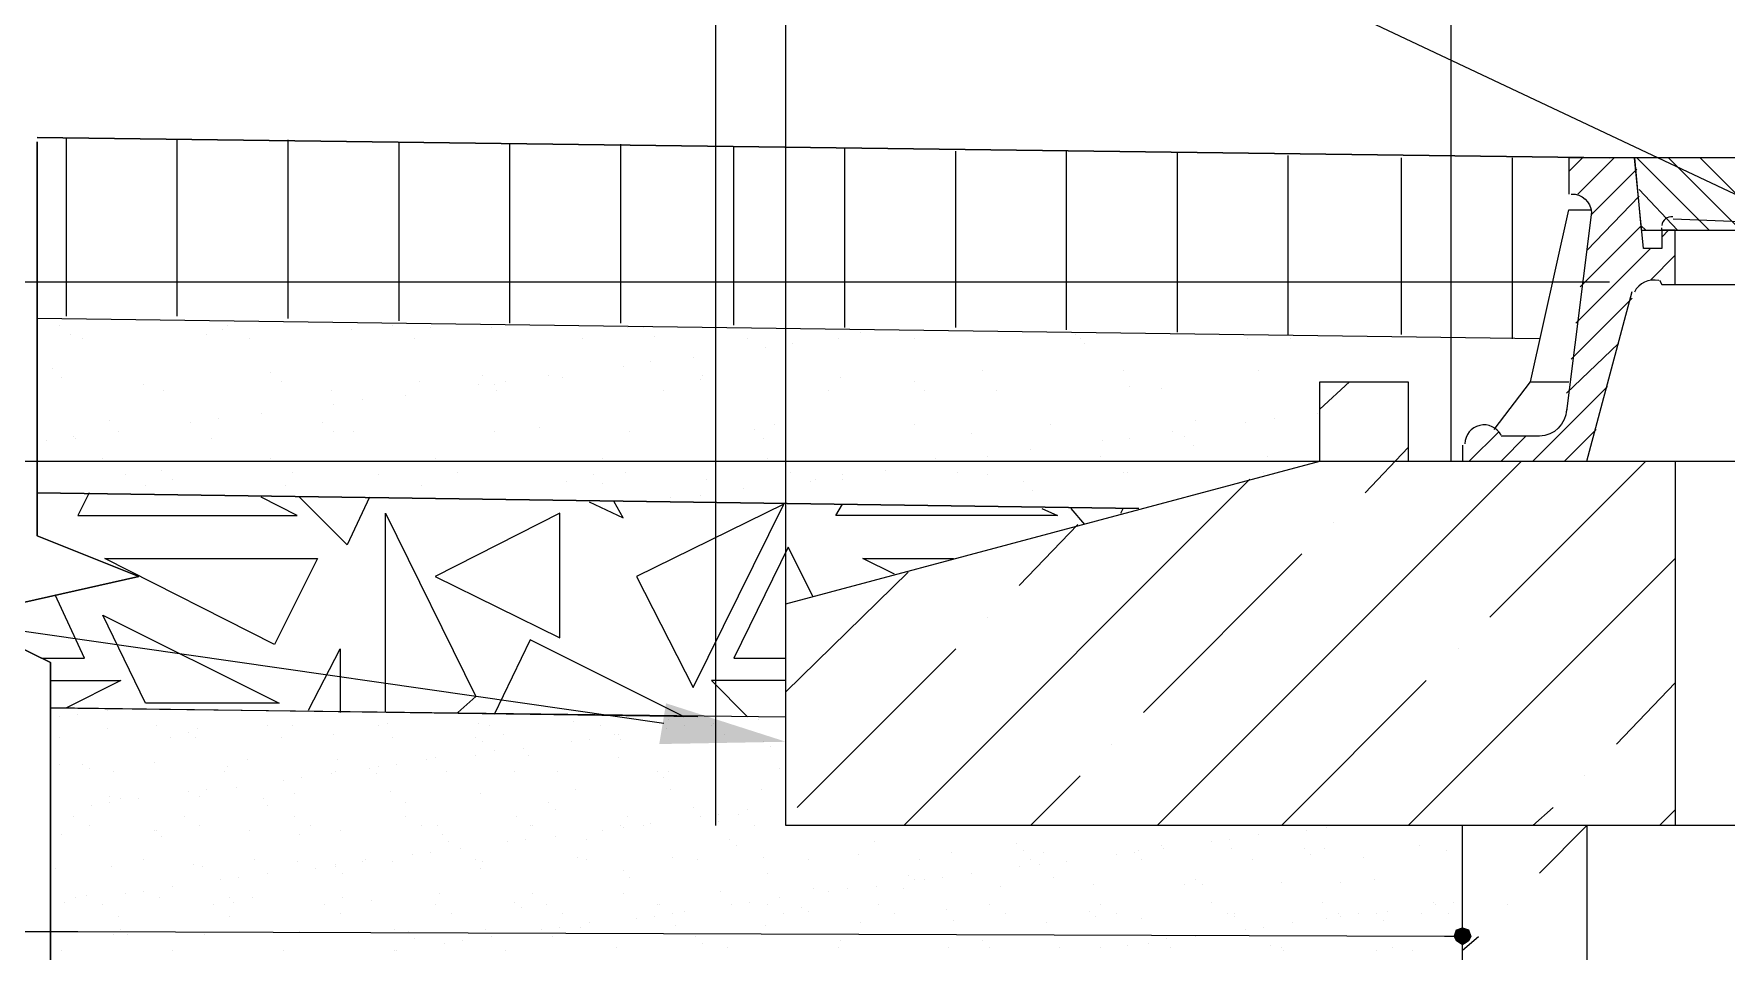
# Model space of a CAD drawing. Extents: x 8646 to 18206, y -17605 to -192.
# Drawn here: x 11605.42 to 11637.11, y -8197.9 to -8180.73 of the extents above; entities that cross this region are included whole.
import ezdxf

# ---------------------------------------------------------------- set-up
doc = ezdxf.new("R2010")
doc.units = 0
for name, color, linetype in [('PDF__0', 7, 'CONTINUOUS'), ('PDF__КОНСТРУКЦИЯ_КОЛОДЦА', 7, 'CONTINUOUS'), ('PDF__УСИЛЕНИЕ', 7, 'CONTINUOUS')]:
    doc.layers.add(name, color=color, linetype=linetype)

msp = doc.modelspace()

# ---------------------------------------------------------------- linework, layer by layer
at = {"layer": 'PDF__0', "linetype": 'CONTINUOUS'}
for points in [[(11606.452, -8189.321), (11606.241, -8189.744), (11610.351, -8189.744), (11609.673, -8189.405)], [(11611.707, -8189.405), (11611.284, -8190.295), (11610.394, -8189.405)], [(11612.004, -8193.431), (11612.004, -8189.702), (11613.699, -8193.135), (11613.36, -8193.431)], [(11615.818, -8189.49), (11616.454, -8189.787), (11616.284, -8189.49)], [(11624.294, -8189.617), (11624.591, -8189.744), (11620.437, -8189.744), (11620.565, -8189.533)], [(11625.099, -8189.914), (11624.845, -8189.617)], [(11625.777, -8189.702), (11625.82, -8189.617)], [(11620.014, -8191.27), (11619.547, -8190.338), (11618.53, -8192.414), (11619.505, -8192.414)], [(11621.539, -8190.846), (11620.946, -8190.55), (11622.641, -8190.55)], [(11605.563, -8192.414), (11606.368, -8192.414), (11605.817, -8191.228)], [(11610.563, -8193.389), (11611.157, -8192.245), (11611.157, -8193.431)], [(11617.598, -8193.516), (11614.716, -8192.075), (11614.038, -8193.474)], [(11605.732, -8192.838), (11607.046, -8192.838), (11606.029, -8193.347)], [(11619.505, -8192.838), (11618.107, -8192.838), (11618.785, -8193.516)], [(11605.732, -8200.551), (11632.176, -8200.551), (11632.176, -8195.55)], [(11633.617, -8196.44), (11634.507, -8195.55)], [(11633.024, -8197.034), (11633.024, -8197.034)], [(11632.176, -8197.881), (11632.473, -8197.627)]]:
    msp.add_lwpolyline(points, dxfattribs=at)
for points in [[(11612.936, -8190.889), (11615.267, -8192.033), (11615.267, -8189.702)], [(11616.708, -8190.889), (11617.768, -8192.965), (11619.463, -8189.533)], [(11606.749, -8190.55), (11610.733, -8190.55), (11609.928, -8192.16)], [(11607.512, -8193.262), (11606.707, -8191.609), (11610.012, -8193.262)]]:
    msp.add_lwpolyline(points, close=True, dxfattribs=at)
at = {"layer": 'PDF__КОНСТРУКЦИЯ_КОЛОДЦА', "linetype": 'CONTINUOUS'}
for points in [[(11605.478, -8182.752), (11605.478, -8190.126), (11607.385, -8190.889), (11603.995, -8191.651), (11605.732, -8192.499), (11605.732, -8202.839), (11605.732, -8192.499), (11603.995, -8191.651), (11607.385, -8190.889), (11605.478, -8190.126)], [(11605.478, -8182.667), (11634.931, -8183.049)], [(11605.478, -8189.321), (11626.116, -8189.617)]]:
    msp.add_lwpolyline(points, close=True, dxfattribs=at)
for points in [[(11633.617, -8186.439), (11605.478, -8186.057)], [(11617.852, -8193.516), (11605.732, -8193.347), (11619.505, -8193.516)]]:
    msp.add_lwpolyline(points, dxfattribs=at)
at = {"layer": 'PDF__УСИЛЕНИЕ', "linetype": 'CONTINUOUS'}
for points in [[(11618.191, -8195.55), (11618.191, -8162.198)], [(11619.505, -8195.55), (11619.505, -8168.852)], [(11638.703, -8184.405), (11617.683, -8174.488), (11615.988, -8174.488)], [(11631.964, -8188.727), (11631.964, -8174.488)], [(11606.029, -8186.015), (11606.029, -8182.667)], [(11608.105, -8186.015), (11608.105, -8182.71)], [(11610.182, -8186.057), (11610.182, -8182.71)], [(11612.258, -8186.1), (11612.258, -8182.752)], [(11614.335, -8186.142), (11614.335, -8182.794)], [(11616.411, -8186.142), (11616.411, -8182.794)], [(11618.53, -8186.185), (11618.53, -8182.837)], [(11620.607, -8186.227), (11620.607, -8182.879)], [(11622.684, -8186.227), (11622.684, -8182.921)], [(11624.76, -8186.269), (11624.76, -8182.921)], [(11626.837, -8186.312), (11626.837, -8182.964)], [(11628.913, -8186.354), (11628.913, -8183.006)], [(11631.032, -8186.354), (11631.032, -8183.049)], [(11633.109, -8186.439), (11633.109, -8183.049)], [(11635.863, -8185.337), (11635.906, -8185.422), (11636.16, -8185.422), (11636.16, -8184.405), (11635.906, -8184.405), (11635.906, -8184.744), (11635.567, -8184.744), (11635.397, -8183.049), (11634.168, -8183.049), (11634.168, -8183.727)], [(11634.168, -8183.303), (11634.422, -8183.049)], [(11634.338, -8183.727), (11635.016, -8183.049)], [(11656.459, -8184.362), (11656.459, -8184.405), (11656.841, -8184.405), (11656.968, -8183.049), (11646.161, -8183.049), (11635.397, -8183.049), (11635.524, -8184.405), (11635.906, -8184.405), (11635.906, -8184.362)], [(11636.796, -8184.405), (11635.439, -8183.049)], [(11637.389, -8184.405), (11636.033, -8183.049)], [(11637.982, -8184.405), (11636.626, -8183.049)], [(11634.592, -8184.108), (11635.439, -8183.26)], [(11634.507, -8184.786), (11635.482, -8183.769)], [(11636.202, -8184.405), (11635.482, -8183.642)], [(11632.77, -8188.134), (11633.448, -8187.244), (11634.168, -8184.023), (11634.592, -8184.023)], [(11635.609, -8184.405), (11635.524, -8184.32), (11634.38, -8185.464)], [(11635.906, -8184.405), (11640.991, -8184.405)], [(11635.906, -8184.532), (11636.033, -8184.405)], [(11636.118, -8184.193), (11645.695, -8184.574)], [(11634.295, -8186.142), (11635.694, -8184.744)], [(11635.694, -8185.337), (11636.16, -8184.871)], [(11634.931, -8185.379), (11599.418, -8185.379), (11599.418, -8188.727), (11634.931, -8188.727)], [(11632.176, -8188.431), (11632.176, -8188.727), (11634.507, -8188.727), (11635.355, -8185.549)], [(11636.16, -8185.422), (11656.163, -8185.422)], [(11634.211, -8186.82), (11635.355, -8185.676)], [(11605.902, -8186.185), (11605.902, -8186.185)], [(11608.783, -8186.1), (11608.783, -8186.1)], [(11608.953, -8186.269), (11608.953, -8186.269)], [(11609.038, -8186.185), (11609.038, -8186.185)], [(11611.368, -8186.269), (11611.368, -8186.269)], [(11612.131, -8186.185), (11612.131, -8186.185)], [(11612.852, -8186.227), (11612.852, -8186.227)], [(11613.996, -8186.227), (11613.996, -8186.227)], [(11616.539, -8186.227), (11616.539, -8186.227)], [(11616.835, -8186.227), (11616.835, -8186.227)], [(11606.113, -8186.354), (11606.113, -8186.354)], [(11606.325, -8186.439), (11606.325, -8186.439)], [(11608.656, -8186.354), (11608.656, -8186.354)], [(11609.461, -8186.439), (11609.461, -8186.439)], [(11612.555, -8186.439), (11612.555, -8186.439)], [(11615.691, -8186.439), (11615.691, -8186.439)], [(11617.047, -8186.396), (11617.047, -8186.396)], [(11618.785, -8186.439), (11618.785, -8186.439)], [(11619.124, -8186.608), (11619.124, -8186.608)], [(11619.632, -8186.524), (11619.632, -8186.524)], [(11620.48, -8186.439), (11620.48, -8186.439)], [(11620.904, -8186.312), (11620.904, -8186.312)], [(11621.921, -8186.439), (11621.921, -8186.439)], [(11624.93, -8186.354), (11624.93, -8186.354)], [(11625.014, -8186.439), (11625.014, -8186.439)], [(11625.099, -8186.524), (11625.099, -8186.524)], [(11628.15, -8186.439), (11628.15, -8186.439)], [(11628.956, -8186.439), (11628.956, -8186.439)], [(11634.126, -8187.456), (11635.1, -8186.524)], [(11616.962, -8186.863), (11616.962, -8186.863)], [(11617.768, -8186.778), (11617.768, -8186.778)], [(11605.774, -8186.99), (11605.774, -8186.99)], [(11605.944, -8187.159), (11605.944, -8187.159)], [(11609.843, -8187.075), (11609.843, -8187.075)], [(11610.055, -8187.244), (11610.055, -8187.244)], [(11612.64, -8187.244), (11612.64, -8187.244)], [(11613.826, -8187.117), (11613.826, -8187.117)], [(11614.25, -8187.244), (11614.25, -8187.244)], [(11615.055, -8187.117), (11615.055, -8187.117)], [(11615.31, -8187.159), (11615.31, -8187.159)], [(11616.454, -8186.947), (11616.454, -8186.947)], [(11617.895, -8187.202), (11617.895, -8187.202)], [(11617.937, -8187.117), (11617.937, -8187.117)], [(11620.522, -8187.159), (11620.522, -8187.159)], [(11621.921, -8187.244), (11621.921, -8187.244)], [(11623.192, -8187.032), (11623.192, -8187.032)], [(11625.82, -8187.032), (11625.82, -8187.032)], [(11628.362, -8187.032), (11628.362, -8187.032)], [(11629.506, -8187.753), (11630.057, -8187.244)], [(11633.448, -8187.244), (11634.168, -8187.244)], [(11607.47, -8187.286), (11607.47, -8187.286)], [(11607.851, -8187.414), (11607.851, -8187.414)], [(11610.987, -8187.414), (11610.987, -8187.414)], [(11612.385, -8187.498), (11612.385, -8187.498)], [(11613.742, -8187.286), (11613.742, -8187.286)], [(11614.038, -8187.286), (11614.038, -8187.286)], [(11614.081, -8187.414), (11614.081, -8187.414)], [(11617.217, -8187.414), (11617.217, -8187.414)], [(11620.31, -8187.414), (11620.31, -8187.414)], [(11622.09, -8187.414), (11622.09, -8187.414)], [(11623.446, -8187.414), (11623.446, -8187.414)], [(11625.947, -8187.329), (11625.947, -8187.329)], [(11626.54, -8187.371), (11626.54, -8187.371)], [(11633.49, -8188.727), (11634.889, -8187.329)], [(11609.673, -8187.837), (11609.673, -8187.837)], [(11611.029, -8187.668), (11611.029, -8187.668)], [(11611.58, -8187.583), (11611.58, -8187.583)], [(11629.464, -8187.837), (11629.464, -8187.837)], [(11606.834, -8187.965), (11606.834, -8187.965)], [(11607.003, -8188.176), (11607.003, -8188.176)], [(11608.36, -8188.007), (11608.36, -8188.007)], [(11608.868, -8187.922), (11608.868, -8187.922)], [(11610.817, -8188.007), (11610.817, -8188.007)], [(11611.029, -8188.176), (11611.029, -8188.176)], [(11611.411, -8188.176), (11611.411, -8188.176)], [(11614.038, -8188.176), (11614.038, -8188.176)], [(11614.886, -8188.092), (11614.886, -8188.092)], [(11616.581, -8188.176), (11616.581, -8188.176)], [(11618.912, -8188.134), (11618.912, -8188.134)], [(11619.293, -8188.049), (11619.293, -8188.049)], [(11621.921, -8188.049), (11621.921, -8188.049)], [(11624.463, -8188.049), (11624.463, -8188.049)], [(11626.752, -8188.176), (11626.752, -8188.176)], [(11627.176, -8187.965), (11627.176, -8187.965)], [(11628.108, -8188.007), (11628.108, -8188.007)], [(11628.659, -8187.922), (11628.659, -8187.922)], [(11632.303, -8188.727), (11632.854, -8188.176)], [(11634.083, -8188.727), (11634.677, -8188.134)], [(11605.647, -8188.346), (11605.647, -8188.346)], [(11606.156, -8188.261), (11606.156, -8188.261)], [(11606.198, -8188.304), (11606.198, -8188.304)], [(11608.741, -8188.304), (11608.741, -8188.304)], [(11619.081, -8188.304), (11619.081, -8188.304)], [(11622.98, -8188.219), (11622.98, -8188.219)], [(11624.082, -8188.515), (11624.082, -8188.515)], [(11625.438, -8188.346), (11625.438, -8188.346)], [(11625.947, -8188.304), (11625.947, -8188.304)], [(11626.964, -8188.261), (11626.964, -8188.261)], [(11627.133, -8188.431), (11627.133, -8188.431)], [(11630.354, -8189.321), (11631.159, -8188.473)], [(11632.897, -8188.727), (11633.363, -8188.261)], [(11606.707, -8188.685), (11606.707, -8188.685)], [(11609.843, -8188.685), (11609.843, -8188.685)], [(11612.936, -8188.685), (11612.936, -8188.685)], [(11616.072, -8188.685), (11616.072, -8188.685)], [(11619.166, -8188.685), (11619.166, -8188.685)], [(11622.302, -8188.685), (11622.302, -8188.685)], [(11622.726, -8188.727), (11622.726, -8188.727)], [(11623.277, -8188.643), (11623.277, -8188.643)], [(11625.396, -8188.643), (11625.396, -8188.643)], [(11626.455, -8195.55), (11633.278, -8188.727)], [(11628.532, -8188.643), (11628.532, -8188.643)], [(11632.685, -8191.651), (11635.609, -8188.727)], [(11636.16, -8188.727), (11636.16, -8195.55)], [(11607.131, -8188.982), (11607.131, -8188.982)], [(11607.809, -8188.897), (11607.809, -8188.897)], [(11608.02, -8189.066), (11608.02, -8189.066)], [(11610.267, -8188.939), (11610.267, -8188.939)], [(11611.877, -8188.982), (11611.877, -8188.982)], [(11613.36, -8188.939), (11613.36, -8188.939)], [(11615.394, -8189.109), (11615.394, -8189.109)], [(11615.903, -8188.982), (11615.903, -8188.982)], [(11616.072, -8189.151), (11616.072, -8189.151)], [(11616.496, -8188.939), (11616.496, -8188.939)], [(11618.022, -8189.066), (11618.022, -8189.066)], [(11619.59, -8188.939), (11619.59, -8188.939)], [(11619.971, -8189.109), (11619.971, -8189.109)], [(11620.056, -8189.066), (11620.056, -8189.066)], [(11620.565, -8188.982), (11620.565, -8188.982)], [(11620.565, -8189.066), (11620.565, -8189.066)], [(11621.37, -8188.897), (11621.37, -8188.897)], [(11621.709, -8195.55), (11628.193, -8189.066)], [(11622.726, -8188.939), (11622.726, -8188.939)], [(11623.277, -8188.982), (11623.277, -8188.982)], [(11623.955, -8189.109), (11623.955, -8189.109)], [(11625.82, -8188.939), (11625.82, -8188.939)], [(11625.904, -8188.939), (11625.904, -8188.939)], [(11628.447, -8188.939), (11628.447, -8188.939)], [(11607.512, -8189.193), (11607.512, -8189.193)], [(11610.139, -8189.193), (11610.139, -8189.193)], [(11612.682, -8189.193), (11612.682, -8189.193)], [(11617.344, -8189.405), (11617.344, -8189.405)], [(11617.895, -8189.363), (11617.895, -8189.363)], [(11618.7, -8189.236), (11618.7, -8189.236)], [(11624.124, -8189.278), (11624.124, -8189.278)], [(11623.87, -8191.058), (11624.972, -8189.914)], [(11629.761, -8189.872), (11629.761, -8189.872)], [(11617.217, -8193.643), (11593.951, -8190.295), (11592.298, -8190.295)], [(11626.201, -8193.431), (11629.167, -8190.465)], [(11631.159, -8195.55), (11636.16, -8190.55)], [(11619.505, -8193.05), (11621.794, -8190.804)], [(11623.277, -8191.651), (11623.277, -8191.651)], [(11619.717, -8195.211), (11622.684, -8192.245)], [(11632.092, -8192.245), (11632.092, -8192.245)], [(11628.786, -8195.55), (11631.498, -8192.838)], [(11635.058, -8194.025), (11636.16, -8192.88)], [(11605.902, -8193.516), (11605.902, -8193.516)], [(11605.902, -8193.516), (11605.902, -8193.516)], [(11606.241, -8193.474), (11606.241, -8193.474)], [(11606.241, -8193.474), (11606.241, -8193.474)], [(11606.792, -8193.389), (11606.792, -8193.389)], [(11606.792, -8193.389), (11606.792, -8193.389)], [(11617.301, -8193.558), (11617.301, -8193.558)], [(11617.301, -8193.558), (11617.301, -8193.558)], [(11618.997, -8193.558), (11618.997, -8193.558)], [(11605.902, -8193.898), (11605.902, -8193.898)], [(11605.902, -8193.898), (11605.902, -8193.898)], [(11606.792, -8193.728), (11606.792, -8193.728)], [(11606.792, -8193.728), (11606.792, -8193.728)], [(11607.724, -8193.686), (11607.724, -8193.686)], [(11607.724, -8193.686), (11607.724, -8193.686)], [(11607.978, -8193.898), (11607.978, -8193.898)], [(11607.978, -8193.898), (11607.978, -8193.898)], [(11608.317, -8193.813), (11608.317, -8193.813)], [(11608.317, -8193.813), (11608.317, -8193.813)], [(11608.444, -8193.898), (11608.444, -8193.898)], [(11608.444, -8193.898), (11608.444, -8193.898)], [(11608.487, -8193.728), (11608.487, -8193.728)], [(11608.487, -8193.728), (11608.487, -8193.728)], [(11609.8, -8193.686), (11609.8, -8193.686)], [(11609.8, -8193.686), (11609.8, -8193.686)], [(11610.055, -8193.898), (11610.055, -8193.898)], [(11610.055, -8193.898), (11610.055, -8193.898)], [(11610.267, -8193.686), (11610.267, -8193.686)], [(11610.267, -8193.686), (11610.267, -8193.686)], [(11611.029, -8193.855), (11611.029, -8193.855)], [(11611.029, -8193.855), (11611.029, -8193.855)], [(11611.877, -8193.686), (11611.877, -8193.686)], [(11611.877, -8193.686), (11611.877, -8193.686)], [(11612.046, -8193.643), (11612.046, -8193.643)], [(11612.046, -8193.643), (11612.046, -8193.643)], [(11612.131, -8193.898), (11612.131, -8193.898)], [(11612.131, -8193.898), (11612.131, -8193.898)], [(11613.699, -8193.898), (11613.699, -8193.898)], [(11613.699, -8193.898), (11613.699, -8193.898)], [(11613.742, -8193.643), (11613.742, -8193.643)], [(11613.742, -8193.643), (11613.742, -8193.643)], [(11613.953, -8193.686), (11613.953, -8193.686)], [(11613.953, -8193.686), (11613.953, -8193.686)], [(11614.208, -8193.855), (11614.208, -8193.855)], [(11614.208, -8193.855), (11614.208, -8193.855)], [(11615.522, -8193.601), (11615.522, -8193.601)], [(11615.522, -8193.601), (11615.522, -8193.601)], [(11616.03, -8193.686), (11616.03, -8193.686)], [(11616.03, -8193.686), (11616.03, -8193.686)], [(11616.284, -8193.855), (11616.284, -8193.855)], [(11616.284, -8193.855), (11616.284, -8193.855)], [(11616.369, -8193.855), (11616.369, -8193.855)], [(11616.369, -8193.855), (11616.369, -8193.855)], [(11617.259, -8193.728), (11617.259, -8193.728)], [(11617.259, -8193.728), (11617.259, -8193.728)], [(11617.598, -8193.686), (11617.598, -8193.686)], [(11617.598, -8193.686), (11617.598, -8193.686)], [(11618.107, -8193.686), (11618.107, -8193.686)], [(11618.149, -8193.643), (11618.149, -8193.643)], [(11618.361, -8193.855), (11618.361, -8193.855)], [(11613.826, -8193.982), (11613.826, -8193.982)], [(11613.826, -8193.982), (11613.826, -8193.982)], [(11614.038, -8194.152), (11614.038, -8194.152)], [(11614.038, -8194.152), (11614.038, -8194.152)], [(11614.589, -8194.109), (11614.589, -8194.109)], [(11614.589, -8194.109), (11614.589, -8194.109)], [(11615.479, -8193.982), (11615.479, -8193.982)], [(11615.479, -8193.982), (11615.479, -8193.982)], [(11615.818, -8193.94), (11615.818, -8193.94)], [(11615.818, -8193.94), (11615.818, -8193.94)], [(11616.411, -8193.94), (11616.411, -8193.94)], [(11616.411, -8193.94), (11616.411, -8193.94)], [(11618.191, -8194.194), (11618.191, -8194.194)], [(11619.081, -8193.982), (11619.081, -8193.982)], [(11619.208, -8194.067), (11619.208, -8194.067)], [(11625.608, -8194.025), (11625.608, -8194.025)], [(11605.902, -8194.406), (11605.902, -8194.406)], [(11605.902, -8194.406), (11605.902, -8194.406)], [(11606.325, -8194.406), (11606.325, -8194.406)], [(11606.325, -8194.406), (11606.325, -8194.406)], [(11606.452, -8194.491), (11606.452, -8194.491)], [(11606.452, -8194.491), (11606.452, -8194.491)], [(11606.919, -8194.533), (11606.919, -8194.533)], [(11606.919, -8194.533), (11606.919, -8194.533)], [(11607.681, -8194.364), (11607.681, -8194.364)], [(11607.681, -8194.364), (11607.681, -8194.364)], [(11608.995, -8194.533), (11608.995, -8194.533)], [(11608.995, -8194.533), (11608.995, -8194.533)], [(11609.038, -8194.448), (11609.038, -8194.448)], [(11609.038, -8194.448), (11609.038, -8194.448)], [(11609.419, -8194.321), (11609.419, -8194.321)], [(11609.419, -8194.321), (11609.419, -8194.321)], [(11611.072, -8194.533), (11611.072, -8194.533)], [(11611.072, -8194.533), (11611.072, -8194.533)], [(11611.114, -8194.321), (11611.114, -8194.321)], [(11611.114, -8194.321), (11611.114, -8194.321)], [(11611.707, -8194.491), (11611.707, -8194.491)], [(11611.707, -8194.491), (11611.707, -8194.491)], [(11611.877, -8194.448), (11611.877, -8194.448)], [(11611.877, -8194.448), (11611.877, -8194.448)], [(11612.216, -8194.406), (11612.216, -8194.406)], [(11612.216, -8194.406), (11612.216, -8194.406)], [(11612.767, -8194.321), (11612.767, -8194.321)], [(11612.767, -8194.321), (11612.767, -8194.321)], [(11612.936, -8194.279), (11612.936, -8194.279)], [(11612.936, -8194.279), (11612.936, -8194.279)], [(11613.148, -8194.533), (11613.148, -8194.533)], [(11613.148, -8194.533), (11613.148, -8194.533)], [(11613.699, -8194.237), (11613.699, -8194.237)], [(11613.699, -8194.237), (11613.699, -8194.237)], [(11614.42, -8194.533), (11614.42, -8194.533)], [(11614.42, -8194.533), (11614.42, -8194.533)], [(11614.674, -8194.237), (11614.674, -8194.237)], [(11614.674, -8194.237), (11614.674, -8194.237)], [(11615.225, -8194.533), (11615.225, -8194.533)], [(11615.225, -8194.533), (11615.225, -8194.533)], [(11616.369, -8194.279), (11616.369, -8194.279)], [(11616.369, -8194.279), (11616.369, -8194.279)], [(11617.09, -8194.533), (11617.09, -8194.533)], [(11617.09, -8194.533), (11617.09, -8194.533)], [(11617.301, -8194.533), (11617.301, -8194.533)], [(11617.301, -8194.533), (11617.301, -8194.533)], [(11619.378, -8194.491), (11619.378, -8194.491)], [(11609.207, -8194.83), (11609.207, -8194.83)], [(11609.207, -8194.83), (11609.207, -8194.83)], [(11610.097, -8194.703), (11610.097, -8194.703)], [(11610.097, -8194.703), (11610.097, -8194.703)], [(11610.436, -8194.66), (11610.436, -8194.66)], [(11610.436, -8194.66), (11610.436, -8194.66)], [(11610.987, -8194.576), (11610.987, -8194.576)], [(11610.987, -8194.576), (11610.987, -8194.576)], [(11611.835, -8194.576), (11611.835, -8194.576)], [(11611.835, -8194.576), (11611.835, -8194.576)], [(11617.217, -8194.66), (11617.217, -8194.66)], [(11617.217, -8194.66), (11617.217, -8194.66)], [(11624.082, -8195.55), (11625.014, -8194.618)], [(11634.465, -8194.618), (11634.465, -8194.618)], [(11606.495, -8195.169), (11606.495, -8195.169)], [(11606.495, -8195.169), (11606.495, -8195.169)], [(11606.834, -8194.999), (11606.834, -8194.999)], [(11606.834, -8194.999), (11606.834, -8194.999)], [(11606.834, -8195.126), (11606.834, -8195.126)], [(11606.834, -8195.126), (11606.834, -8195.126)], [(11607.046, -8195.042), (11607.046, -8195.042)], [(11607.046, -8195.042), (11607.046, -8195.042)], [(11607.385, -8195.042), (11607.385, -8195.042)], [(11607.385, -8195.042), (11607.385, -8195.042)], [(11608.317, -8194.915), (11608.317, -8194.915)], [(11608.317, -8194.915), (11608.317, -8194.915)], [(11608.529, -8194.999), (11608.529, -8194.999)], [(11608.529, -8194.999), (11608.529, -8194.999)], [(11608.656, -8194.872), (11608.656, -8194.872)], [(11608.656, -8194.872), (11608.656, -8194.872)], [(11609.716, -8195.042), (11609.716, -8195.042)], [(11609.716, -8195.042), (11609.716, -8195.042)], [(11609.8, -8195.169), (11609.8, -8195.169)], [(11609.8, -8195.169), (11609.8, -8195.169)], [(11610.309, -8194.957), (11610.309, -8194.957)], [(11610.309, -8194.957), (11610.309, -8194.957)], [(11612.089, -8194.915), (11612.089, -8194.915)], [(11612.089, -8194.915), (11612.089, -8194.915)], [(11612.385, -8195.126), (11612.385, -8195.126)], [(11612.385, -8195.126), (11612.385, -8195.126)], [(11613.784, -8194.957), (11613.784, -8194.957)], [(11613.784, -8194.957), (11613.784, -8194.957)], [(11615.055, -8195.126), (11615.055, -8195.126)], [(11615.055, -8195.126), (11615.055, -8195.126)], [(11615.564, -8194.872), (11615.564, -8194.872)], [(11615.564, -8194.872), (11615.564, -8194.872)], [(11617.344, -8194.872), (11617.344, -8194.872)], [(11617.344, -8194.872), (11617.344, -8194.872)], [(11619.039, -8194.872), (11619.039, -8194.872)], [(11606.156, -8195.381), (11606.156, -8195.381)], [(11606.156, -8195.381), (11606.156, -8195.381)], [(11608.232, -8195.381), (11608.232, -8195.381)], [(11608.232, -8195.381), (11608.232, -8195.381)], [(11610.309, -8195.381), (11610.309, -8195.381)], [(11610.309, -8195.381), (11610.309, -8195.381)], [(11612.385, -8195.381), (11612.385, -8195.381)], [(11612.385, -8195.381), (11612.385, -8195.381)], [(11614.462, -8195.381), (11614.462, -8195.381)], [(11614.462, -8195.381), (11614.462, -8195.381)], [(11615.182, -8195.254), (11615.182, -8195.254)], [(11615.182, -8195.254), (11615.182, -8195.254)], [(11616.539, -8195.381), (11616.539, -8195.381)], [(11616.539, -8195.381), (11616.539, -8195.381)], [(11617.768, -8195.211), (11617.768, -8195.211)], [(11617.768, -8195.211), (11617.768, -8195.211)], [(11617.895, -8195.381), (11617.895, -8195.381)], [(11618.234, -8195.338), (11618.234, -8195.338)], [(11618.234, -8195.466), (11618.234, -8195.466)], [(11618.615, -8195.338), (11618.615, -8195.338)], [(11618.785, -8195.254), (11618.785, -8195.254)], [(11633.49, -8195.55), (11633.871, -8195.211)], [(11635.863, -8195.55), (11636.16, -8195.254)], [(11605.944, -8195.72), (11605.944, -8195.72)], [(11605.944, -8195.72), (11605.944, -8195.72)], [(11606.452, -8195.55), (11606.452, -8195.55)], [(11606.452, -8195.55), (11606.452, -8195.55)], [(11607.681, -8195.635), (11607.681, -8195.635)], [(11607.681, -8195.635), (11607.681, -8195.635)], [(11607.724, -8195.635), (11607.724, -8195.635)], [(11607.724, -8195.635), (11607.724, -8195.635)], [(11607.809, -8195.762), (11607.809, -8195.762)], [(11607.809, -8195.762), (11607.809, -8195.762)], [(11608.529, -8195.55), (11608.529, -8195.55)], [(11608.529, -8195.55), (11608.529, -8195.55)], [(11609.461, -8195.635), (11609.461, -8195.635)], [(11609.461, -8195.635), (11609.461, -8195.635)], [(11610.394, -8195.72), (11610.394, -8195.72)], [(11610.394, -8195.72), (11610.394, -8195.72)], [(11610.606, -8195.55), (11610.606, -8195.55)], [(11610.606, -8195.55), (11610.606, -8195.55)], [(11611.157, -8195.635), (11611.157, -8195.635)], [(11611.157, -8195.635), (11611.157, -8195.635)], [(11612.682, -8195.55), (11612.682, -8195.55)], [(11612.682, -8195.55), (11612.682, -8195.55)], [(11612.979, -8195.55), (11612.979, -8195.55)], [(11612.979, -8195.55), (11612.979, -8195.55)], [(11613.064, -8195.72), (11613.064, -8195.72)], [(11613.064, -8195.72), (11613.064, -8195.72)], [(11614.632, -8195.805), (11614.632, -8195.805)], [(11614.632, -8195.805), (11614.632, -8195.805)], [(11614.716, -8195.55), (11614.716, -8195.55)], [(11614.716, -8195.55), (11614.716, -8195.55)], [(11614.759, -8195.55), (11614.759, -8195.55)], [(11614.759, -8195.55), (11614.759, -8195.55)], [(11615.182, -8195.762), (11615.182, -8195.762)], [(11615.182, -8195.762), (11615.182, -8195.762)], [(11615.776, -8195.805), (11615.776, -8195.805)], [(11615.776, -8195.805), (11615.776, -8195.805)], [(11616.072, -8195.635), (11616.072, -8195.635)], [(11616.072, -8195.635), (11616.072, -8195.635)], [(11616.411, -8195.55), (11616.411, -8195.55)], [(11616.411, -8195.55), (11616.411, -8195.55)], [(11616.454, -8195.593), (11616.454, -8195.593)], [(11616.454, -8195.593), (11616.454, -8195.593)], [(11616.835, -8195.55), (11616.835, -8195.55)], [(11616.835, -8195.55), (11616.835, -8195.55)], [(11616.962, -8195.508), (11616.962, -8195.508)], [(11616.962, -8195.508), (11616.962, -8195.508)], [(11618.446, -8195.805), (11618.446, -8195.805)], [(11618.912, -8195.55), (11618.912, -8195.55)], [(11627.811, -8195.805), (11627.811, -8195.805)], [(11628.362, -8195.72), (11628.362, -8195.72)], [(11629.252, -8195.635), (11629.252, -8195.635)], [(11629.634, -8195.593), (11629.634, -8195.593)], [(11632.176, -8200.551), (11632.176, -8195.55)], [(11634.507, -8195.55), (11634.507, -8200.551)], [(11634.507, -8195.55), (11634.507, -8199.195)], [(11612.513, -8196.101), (11612.513, -8196.101)], [(11612.513, -8196.101), (11612.513, -8196.101)], [(11612.852, -8196.059), (11612.852, -8196.059)], [(11612.852, -8196.059), (11612.852, -8196.059)], [(11613.191, -8195.847), (11613.191, -8195.847)], [(11613.191, -8195.847), (11613.191, -8195.847)], [(11613.403, -8195.974), (11613.403, -8195.974)], [(11613.403, -8195.974), (11613.403, -8195.974)], [(11614.293, -8195.847), (11614.293, -8195.847)], [(11614.293, -8195.847), (11614.293, -8195.847)], [(11618.573, -8195.932), (11618.573, -8195.932)], [(11620.861, -8196.101), (11620.861, -8196.101)], [(11621.158, -8195.847), (11621.158, -8195.847)], [(11622.599, -8196.059), (11622.599, -8196.059)], [(11623.828, -8195.889), (11623.828, -8195.889)], [(11623.955, -8196.016), (11623.955, -8196.016)], [(11624.336, -8196.059), (11624.336, -8196.059)], [(11625.692, -8196.101), (11625.692, -8196.101)], [(11626.031, -8196.059), (11626.031, -8196.059)], [(11626.116, -8196.016), (11626.116, -8196.016)], [(11626.54, -8195.932), (11626.54, -8195.932)], [(11626.582, -8195.974), (11626.582, -8195.974)], [(11627.472, -8195.847), (11627.472, -8195.847)], [(11627.854, -8195.974), (11627.854, -8195.974)], [(11629.21, -8195.974), (11629.21, -8195.974)], [(11629.337, -8196.101), (11629.337, -8196.101)], [(11629.591, -8195.974), (11629.591, -8195.974)], [(11631.371, -8195.932), (11631.371, -8195.932)], [(11631.88, -8196.016), (11631.88, -8196.016)], [(11605.817, -8196.355), (11605.817, -8196.355)], [(11605.817, -8196.355), (11605.817, -8196.355)], [(11606.876, -8196.313), (11606.876, -8196.313)], [(11606.876, -8196.313), (11606.876, -8196.313)], [(11607.47, -8196.186), (11607.47, -8196.186)], [(11607.47, -8196.186), (11607.47, -8196.186)], [(11608.402, -8196.271), (11608.402, -8196.271)], [(11608.402, -8196.271), (11608.402, -8196.271)], [(11608.571, -8196.313), (11608.571, -8196.313)], [(11608.571, -8196.313), (11608.571, -8196.313)], [(11609.546, -8196.186), (11609.546, -8196.186)], [(11609.546, -8196.186), (11609.546, -8196.186)], [(11609.8, -8196.44), (11609.8, -8196.44)], [(11609.8, -8196.44), (11609.8, -8196.44)], [(11610.351, -8196.228), (11610.351, -8196.228)], [(11610.351, -8196.228), (11610.351, -8196.228)], [(11610.69, -8196.355), (11610.69, -8196.355)], [(11610.69, -8196.355), (11610.69, -8196.355)], [(11611.072, -8196.271), (11611.072, -8196.271)], [(11611.072, -8196.271), (11611.072, -8196.271)], [(11611.072, -8196.313), (11611.072, -8196.313)], [(11611.072, -8196.313), (11611.072, -8196.313)], [(11611.199, -8196.44), (11611.199, -8196.44)], [(11611.199, -8196.44), (11611.199, -8196.44)], [(11611.58, -8196.228), (11611.58, -8196.228)], [(11611.58, -8196.228), (11611.58, -8196.228)], [(11611.623, -8196.186), (11611.623, -8196.186)], [(11611.623, -8196.186), (11611.623, -8196.186)], [(11612.131, -8196.228), (11612.131, -8196.228)], [(11612.131, -8196.228), (11612.131, -8196.228)], [(11613.699, -8196.186), (11613.699, -8196.186)], [(11613.699, -8196.186), (11613.699, -8196.186)], [(11613.784, -8196.355), (11613.784, -8196.355)], [(11613.784, -8196.355), (11613.784, -8196.355)], [(11613.826, -8196.228), (11613.826, -8196.228)], [(11613.826, -8196.228), (11613.826, -8196.228)], [(11615.606, -8196.144), (11615.606, -8196.144)], [(11615.606, -8196.144), (11615.606, -8196.144)], [(11615.776, -8196.186), (11615.776, -8196.186)], [(11615.776, -8196.186), (11615.776, -8196.186)], [(11616.454, -8196.398), (11616.454, -8196.398)], [(11616.454, -8196.398), (11616.454, -8196.398)], [(11617.386, -8196.144), (11617.386, -8196.144)], [(11617.386, -8196.144), (11617.386, -8196.144)], [(11617.852, -8196.186), (11617.852, -8196.186)], [(11617.852, -8196.186), (11617.852, -8196.186)], [(11619.081, -8196.144), (11619.081, -8196.144)], [(11619.166, -8196.44), (11619.166, -8196.44)], [(11619.929, -8196.186), (11619.929, -8196.186)], [(11622.005, -8196.186), (11622.005, -8196.186)], [(11622.98, -8196.44), (11622.98, -8196.44)], [(11623.87, -8196.313), (11623.87, -8196.313)], [(11624.082, -8196.186), (11624.082, -8196.186)], [(11624.252, -8196.271), (11624.252, -8196.271)], [(11624.76, -8196.228), (11624.76, -8196.228)], [(11626.159, -8196.186), (11626.159, -8196.186)], [(11628.235, -8196.186), (11628.235, -8196.186)], [(11630.312, -8196.144), (11630.312, -8196.144)], [(11608.02, -8196.695), (11608.02, -8196.695)], [(11608.02, -8196.695), (11608.02, -8196.695)], [(11608.91, -8196.567), (11608.91, -8196.567)], [(11608.91, -8196.567), (11608.91, -8196.567)], [(11609.249, -8196.525), (11609.249, -8196.525)], [(11609.249, -8196.525), (11609.249, -8196.525)], [(11616.581, -8196.525), (11616.581, -8196.525)], [(11616.581, -8196.525), (11616.581, -8196.525)], [(11620.014, -8196.737), (11620.014, -8196.737)], [(11620.649, -8196.737), (11620.649, -8196.737)], [(11621.2, -8196.695), (11621.2, -8196.695)], [(11621.709, -8196.737), (11621.709, -8196.737)], [(11621.794, -8196.483), (11621.794, -8196.483)], [(11621.921, -8196.567), (11621.921, -8196.567)], [(11622.09, -8196.567), (11622.09, -8196.567)], [(11622.429, -8196.525), (11622.429, -8196.525)], [(11623.531, -8196.695), (11623.531, -8196.695)], [(11624.506, -8196.525), (11624.506, -8196.525)], [(11625.269, -8196.652), (11625.269, -8196.652)], [(11626.964, -8196.652), (11626.964, -8196.652)], [(11627.176, -8196.567), (11627.176, -8196.567)], [(11627.303, -8196.652), (11627.303, -8196.652)], [(11628.786, -8196.61), (11628.786, -8196.61)], [(11629.888, -8196.61), (11629.888, -8196.61)], [(11630.524, -8196.567), (11630.524, -8196.567)], [(11605.986, -8196.991), (11605.986, -8196.991)], [(11605.986, -8196.991), (11605.986, -8196.991)], [(11606.198, -8196.906), (11606.198, -8196.906)], [(11606.198, -8196.906), (11606.198, -8196.906)], [(11606.41, -8196.864), (11606.41, -8196.864)], [(11606.41, -8196.864), (11606.41, -8196.864)], [(11606.707, -8197.034), (11606.707, -8197.034)], [(11606.707, -8197.034), (11606.707, -8197.034)], [(11607.131, -8196.822), (11607.131, -8196.822)], [(11607.131, -8196.822), (11607.131, -8196.822)], [(11607.47, -8196.779), (11607.47, -8196.779)], [(11607.47, -8196.779), (11607.47, -8196.779)], [(11607.766, -8196.906), (11607.766, -8196.906)], [(11607.766, -8196.906), (11607.766, -8196.906)], [(11608.783, -8197.034), (11608.783, -8197.034)], [(11608.783, -8197.034), (11608.783, -8197.034)], [(11609.08, -8196.906), (11609.08, -8196.906)], [(11609.08, -8196.906), (11609.08, -8196.906)], [(11609.165, -8196.991), (11609.165, -8196.991)], [(11609.165, -8196.991), (11609.165, -8196.991)], [(11609.504, -8196.906), (11609.504, -8196.906)], [(11609.504, -8196.906), (11609.504, -8196.906)], [(11610.86, -8197.034), (11610.86, -8197.034)], [(11610.86, -8197.034), (11610.86, -8197.034)], [(11611.199, -8196.906), (11611.199, -8196.906)], [(11611.199, -8196.906), (11611.199, -8196.906)], [(11611.75, -8196.949), (11611.75, -8196.949)], [(11611.75, -8196.949), (11611.75, -8196.949)], [(11612.936, -8197.034), (11612.936, -8197.034)], [(11612.936, -8197.034), (11612.936, -8197.034)], [(11613.021, -8196.822), (11613.021, -8196.822)], [(11613.021, -8196.822), (11613.021, -8196.822)], [(11614.42, -8196.991), (11614.42, -8196.991)], [(11614.42, -8196.991), (11614.42, -8196.991)], [(11614.547, -8197.076), (11614.547, -8197.076)], [(11614.547, -8197.076), (11614.547, -8197.076)], [(11614.759, -8196.822), (11614.759, -8196.822)], [(11614.759, -8196.822), (11614.759, -8196.822)], [(11615.013, -8197.034), (11615.013, -8197.034)], [(11615.013, -8197.034), (11615.013, -8197.034)], [(11616.454, -8196.822), (11616.454, -8196.822)], [(11616.454, -8196.822), (11616.454, -8196.822)], [(11617.09, -8197.034), (11617.09, -8197.034)], [(11617.09, -8197.034), (11617.09, -8197.034)], [(11617.132, -8197.034), (11617.132, -8197.034)], [(11617.132, -8197.034), (11617.132, -8197.034)], [(11618.276, -8196.779), (11618.276, -8196.779)], [(11618.276, -8196.779), (11618.276, -8196.779)], [(11618.488, -8197.034), (11618.488, -8197.034)], [(11618.488, -8197.034), (11618.488, -8197.034)], [(11618.827, -8196.991), (11618.827, -8196.991)], [(11618.827, -8196.991), (11618.827, -8196.991)], [(11619.166, -8197.034), (11619.166, -8197.034)], [(11619.166, -8197.034), (11619.166, -8197.034)], [(11619.378, -8196.906), (11619.378, -8196.906)], [(11619.378, -8196.906), (11619.378, -8196.906)], [(11619.802, -8197.076), (11619.802, -8197.076)], [(11619.802, -8197.076), (11619.802, -8197.076)], [(11620.31, -8196.779), (11620.31, -8196.779)], [(11621.243, -8197.034), (11621.243, -8197.034)], [(11623.319, -8197.034), (11623.319, -8197.034)], [(11625.396, -8197.034), (11625.396, -8197.034)], [(11627.472, -8196.991), (11627.472, -8196.991)], [(11629.549, -8196.991), (11629.549, -8196.991)], [(11631.625, -8196.991), (11631.625, -8196.991)], [(11631.668, -8197.034), (11631.668, -8197.034)], [(11632.007, -8196.991), (11632.007, -8196.991)], [(11607.003, -8197.245), (11607.003, -8197.245)], [(11607.003, -8197.245), (11607.003, -8197.245)], [(11609.08, -8197.245), (11609.08, -8197.245)], [(11609.08, -8197.245), (11609.08, -8197.245)], [(11611.157, -8197.203), (11611.157, -8197.203)], [(11611.157, -8197.203), (11611.157, -8197.203)], [(11613.233, -8197.203), (11613.233, -8197.203)], [(11613.233, -8197.203), (11613.233, -8197.203)], [(11615.31, -8197.203), (11615.31, -8197.203)], [(11615.31, -8197.203), (11615.31, -8197.203)], [(11615.818, -8197.373), (11615.818, -8197.373)], [(11615.818, -8197.373), (11615.818, -8197.373)], [(11616.708, -8197.288), (11616.708, -8197.288)], [(11616.708, -8197.288), (11616.708, -8197.288)], [(11617.047, -8197.245), (11617.047, -8197.245)], [(11617.047, -8197.245), (11617.047, -8197.245)], [(11617.386, -8197.203), (11617.386, -8197.203)], [(11617.386, -8197.203), (11617.386, -8197.203)], [(11617.598, -8197.161), (11617.598, -8197.161)], [(11617.598, -8197.161), (11617.598, -8197.161)], [(11619.463, -8197.203), (11619.463, -8197.203)], [(11619.463, -8197.203), (11619.463, -8197.203)], [(11619.929, -8197.161), (11619.929, -8197.161)], [(11619.929, -8197.161), (11619.929, -8197.161)], [(11620.904, -8197.373), (11620.904, -8197.373)], [(11620.904, -8197.373), (11620.904, -8197.373)], [(11621.539, -8197.203), (11621.539, -8197.203)], [(11622.514, -8197.118), (11622.514, -8197.118)], [(11622.641, -8197.33), (11622.641, -8197.33)], [(11623.616, -8197.203), (11623.616, -8197.203)], [(11624.379, -8197.373), (11624.379, -8197.373)], [(11625.184, -8197.161), (11625.184, -8197.161)], [(11625.311, -8197.245), (11625.311, -8197.245)], [(11625.692, -8197.203), (11625.692, -8197.203)], [(11626.159, -8197.288), (11626.159, -8197.288)], [(11627.769, -8197.203), (11627.769, -8197.203)], [(11627.896, -8197.203), (11627.896, -8197.203)], [(11627.896, -8197.245), (11627.896, -8197.245)], [(11628.998, -8197.373), (11628.998, -8197.373)], [(11629.634, -8197.288), (11629.634, -8197.288)], [(11629.846, -8197.203), (11629.846, -8197.203)], [(11629.888, -8197.245), (11629.888, -8197.245)], [(11630.227, -8197.203), (11630.227, -8197.203)], [(11630.566, -8197.203), (11630.566, -8197.203)], [(11630.693, -8197.33), (11630.693, -8197.33)], [(11630.778, -8197.161), (11630.778, -8197.161)], [(11631.414, -8197.203), (11631.414, -8197.203)], [(11631.922, -8197.203), (11631.922, -8197.203)], [(11632.007, -8197.627), (11631.837, -8197.627), (11606.241, -8197.542), (11597.172, -8197.542)], [(11606.919, -8197.584), (11606.919, -8197.584)], [(11606.919, -8197.584), (11606.919, -8197.584)], [(11607.046, -8197.5), (11607.046, -8197.5)], [(11607.046, -8197.5), (11607.046, -8197.5)], [(11607.173, -8197.584), (11607.173, -8197.584)], [(11607.173, -8197.584), (11607.173, -8197.584)], [(11608.614, -8197.584), (11608.614, -8197.584)], [(11608.614, -8197.584), (11608.614, -8197.584)], [(11609.758, -8197.542), (11609.758, -8197.542)], [(11609.758, -8197.542), (11609.758, -8197.542)], [(11610.394, -8197.542), (11610.394, -8197.542)], [(11610.394, -8197.542), (11610.394, -8197.542)], [(11612.174, -8197.5), (11612.174, -8197.5)], [(11612.174, -8197.5), (11612.174, -8197.5)], [(11612.428, -8197.542), (11612.428, -8197.542)], [(11612.428, -8197.542), (11612.428, -8197.542)], [(11612.555, -8197.669), (11612.555, -8197.669)], [(11612.555, -8197.669), (11612.555, -8197.669)], [(11613.445, -8197.712), (11613.445, -8197.712)], [(11613.445, -8197.712), (11613.445, -8197.712)], [(11613.869, -8197.5), (11613.869, -8197.5)], [(11613.869, -8197.5), (11613.869, -8197.5)], [(11613.996, -8197.627), (11613.996, -8197.627)], [(11613.996, -8197.627), (11613.996, -8197.627)], [(11614.928, -8197.5), (11614.928, -8197.5)], [(11614.928, -8197.5), (11614.928, -8197.5)], [(11615.14, -8197.627), (11615.14, -8197.627)], [(11615.14, -8197.627), (11615.14, -8197.627)], [(11615.267, -8197.457), (11615.267, -8197.457)], [(11615.267, -8197.457), (11615.267, -8197.457)], [(11615.649, -8197.457), (11615.649, -8197.457)], [(11615.649, -8197.457), (11615.649, -8197.457)], [(11617.429, -8197.415), (11617.429, -8197.415)], [(11617.429, -8197.415), (11617.429, -8197.415)], [(11617.81, -8197.627), (11617.81, -8197.627)], [(11617.81, -8197.627), (11617.81, -8197.627)], [(11619.124, -8197.415), (11619.124, -8197.415)], [(11619.124, -8197.415), (11619.124, -8197.415)], [(11620.522, -8197.712), (11620.522, -8197.712)], [(11620.522, -8197.712), (11620.522, -8197.712)], [(11623.192, -8197.712), (11623.192, -8197.712)], [(11626.625, -8197.669), (11626.625, -8197.669)], [(11627.176, -8197.627), (11627.176, -8197.627)], [(11628.108, -8197.5), (11628.108, -8197.5)], [(11628.447, -8197.457), (11628.447, -8197.457)], [(11605.944, -8197.881), (11605.944, -8197.881)], [(11605.944, -8197.881), (11605.944, -8197.881)], [(11608.02, -8197.881), (11608.02, -8197.881)], [(11608.02, -8197.881), (11608.02, -8197.881)], [(11610.097, -8197.881), (11610.097, -8197.881)], [(11610.097, -8197.881), (11610.097, -8197.881)], [(11612.174, -8197.881), (11612.174, -8197.881)], [(11612.174, -8197.881), (11612.174, -8197.881)], [(11612.216, -8197.881), (11612.216, -8197.881)], [(11612.216, -8197.881), (11612.216, -8197.881)], [(11613.106, -8197.754), (11613.106, -8197.754)], [(11613.106, -8197.754), (11613.106, -8197.754)], [(11614.25, -8197.881), (11614.25, -8197.881)], [(11614.25, -8197.881), (11614.25, -8197.881)], [(11616.327, -8197.839), (11616.327, -8197.839)], [(11616.327, -8197.839), (11616.327, -8197.839)], [(11617.937, -8197.754), (11617.937, -8197.754)], [(11617.937, -8197.754), (11617.937, -8197.754)], [(11618.403, -8197.839), (11618.403, -8197.839)], [(11618.403, -8197.839), (11618.403, -8197.839)], [(11620.48, -8197.839), (11620.48, -8197.839)], [(11620.48, -8197.839), (11620.48, -8197.839)], [(11622.556, -8197.839), (11622.556, -8197.839)], [(11622.556, -8197.839), (11622.556, -8197.839)], [(11623.319, -8197.839), (11623.319, -8197.839)], [(11624.633, -8197.839), (11624.633, -8197.839)], [(11625.396, -8197.839), (11625.396, -8197.839)], [(11625.904, -8197.796), (11625.904, -8197.796)], [(11626.286, -8197.754), (11626.286, -8197.754)], [(11626.709, -8197.839), (11626.709, -8197.839)], [(11628.574, -8197.796), (11628.574, -8197.796)], [(11628.786, -8197.839), (11628.786, -8197.839)], [(11628.828, -8197.881), (11628.828, -8197.881)], [(11630.566, -8197.881), (11630.566, -8197.881)], [(11630.863, -8197.839), (11630.863, -8197.839)], [(11631.244, -8197.881), (11631.244, -8197.881)]]:
    msp.add_lwpolyline(points, dxfattribs=at)
for points in [[(11634.211, -8183.727, -0.403446), (11634.592, -8184.066), (11634.126, -8187.795)], [(11634.125, -8187.758, -0.392343), (11633.617, -8188.261), (11632.897, -8188.261)]]:
    msp.add_lwpolyline(points, format="xyb", dxfattribs=at)
msp.add_lwpolyline([(11661.163, -8188.727), (11661.163, -8187.244), (11662.858, -8187.244), (11662.858, -8188.727), (11672.86, -8191.397), (11672.86, -8195.55), (11619.505, -8195.55), (11619.505, -8191.397), (11629.506, -8188.727), (11629.506, -8187.244), (11631.159, -8187.244), (11631.159, -8188.727)], close=True, dxfattribs=at)
for centre, radius, start, end in [((11636.096, -8184.341), 0.191, 84.3211, 172.9109), ((11635.757, -8185.74), 0.403, 76.2624, 153.9942), ((11632.579, -8188.409), 0.36, 27.252, 178.6678)]:
    msp.add_arc(centre, radius, start, end, dxfattribs=at)
for points in [[(11617.259, -8193.262), (11619.505, -8193.982), (11617.132, -8194.025)], [(11632.049, -8197.5), (11632.007, -8197.627), (11632.176, -8197.627)], [(11632.007, -8197.627), (11632.176, -8197.627), (11632.049, -8197.712)], [(11632.176, -8197.627), (11632.176, -8197.457), (11632.049, -8197.5)], [(11632.176, -8197.627), (11632.049, -8197.712), (11632.176, -8197.796)], [(11632.303, -8197.5), (11632.176, -8197.627), (11632.176, -8197.457)], [(11632.346, -8197.627), (11632.303, -8197.5), (11632.176, -8197.627)], [(11632.176, -8197.796), (11632.303, -8197.712), (11632.176, -8197.627)], [(11632.303, -8197.712), (11632.176, -8197.627), (11632.346, -8197.627)]]:
    msp.add_solid(points, dxfattribs=at)

doc.saveas('drawing.dxf')
